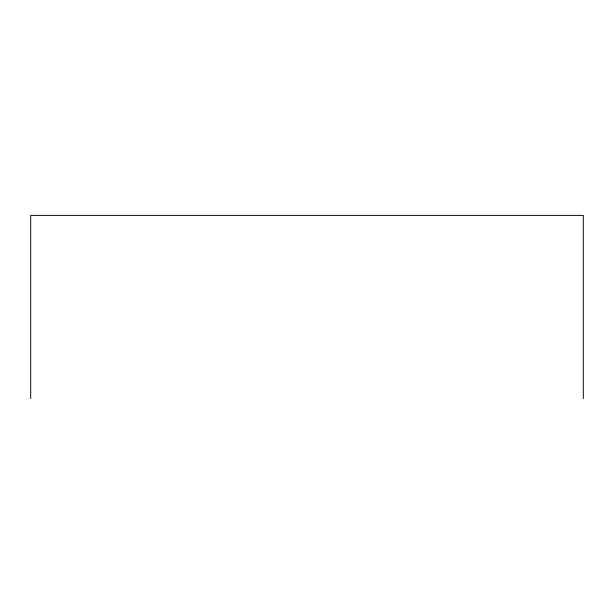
<?xml version="1.0" encoding="UTF-8"?>
<svg xmlns="http://www.w3.org/2000/svg" width="614" height="614" viewBox="0 0 614 614"><rect width="100%" height="100%" fill="white"/><g stroke="black" fill="none" stroke-linecap="round" stroke-linejoin="round"><path stroke-width="0.92" d="M583.3 398.609L583.3 215.391L30.7 215.391L30.7 398.609"/></g></svg>
